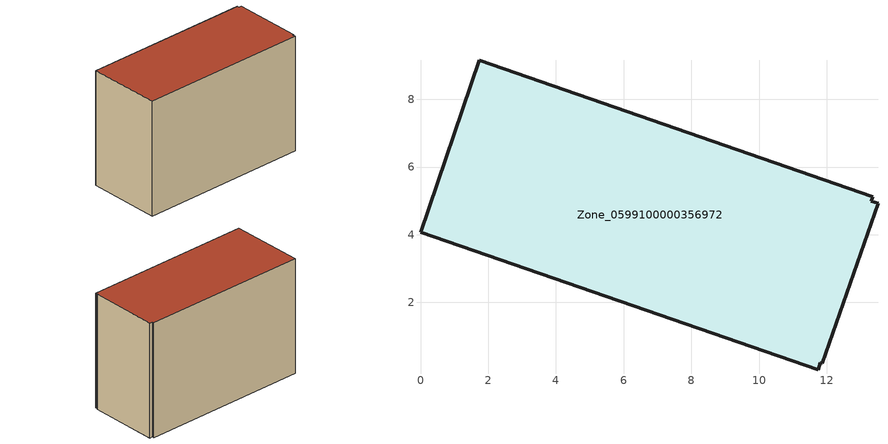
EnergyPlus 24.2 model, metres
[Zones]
Zone_0599100000356972
 floor ground (C_G): 13.36,5.12 13.31,4.99 13.51,4.92 11.87,0.2 11.81,0.22 11.74,0.02 0,4.08 1.74,9.15 z0
 wall outside (C_F): 13.31,4.99 13.36,5.12 1.74,9.15 0,4.08 11.74,0.02 11.81,0.22 11.87,0.2 13.51,4.92 13.31,4.99 z0:8.49
 roof outside (C_R): 11.81,0.22 11.87,0.2 13.51,4.92 13.31,4.99 13.36,5.12 1.74,9.15 0,4.08 11.74,0.02 z8.49
[BUILDING]
Pand.0599100000356972: North Axis=0; Terrain=City; Loads Convergence Tolerance Value=0.04; Temperature Convergence Tolerance Value=0.4; Solar Distribution=FullExterior; Maximum Number of Warmup Days=25; Minimum Number of Warmup Days=1
[Site:Location]
Rotterdam.The.Hague.AP_ZH_NLD Design_Conditions: Latitude=51.96; Longitude=4.45; Time Zone=1; Elevation=-4.5
[SITE:GROUNDTEMPERATURE:BUILDINGSURFACE]
18, 18, 18, 18, 18, 18, 18, 18, 18, 18, 18, 18
[MATERIAL] Thermal Absorptance=0.9; Solar Absorptance=0.7; Visible Absorptance=0.7
Name | Roughness | Thickness | Conductivity | Density | Specific Heat
G.TC.1992-2005 | MediumSmooth | 0.15 | 0.06 | 540 | 1210
F.TC.1992-2005 | Rough | 0.3 | 0.12 | 1920 | 840
R.TC.1992-2005 | MediumRough | 0.2 | 0.08 | 1500 | 1000
[CONSTRUCTION]
C_G: G.TC.1992-2005
C_F: F.TC.1992-2005
C_R: R.TC.1992-2005
[ZONE]
Zone_0599100000356972: Type=1; Multiplier=1; Ceiling Height=Autocalculate; Volume=Autocalculate; Floor Area=autocalculate; Part of Total Floor Area=Yes
[ZONEINFILTRATION:DESIGNFLOWRATE]
Infil_Zone_0599100000356972: Zone or ZoneList or Space or SpaceList=Zone_0599100000356972; Schedule=AlwaysOn; Design Flow Rate Calculation Method=Flow/Area; Flow Rate per Floor Area=0.0015; Constant Term Coefficient=1; Temperature Term Coefficient=0; Velocity Term Coefficient=0; Velocity Squared Term Coefficient=0
[HVACTEMPLATE:ZONE:IDEALLOADSAIRSYSTEM]
Zone_0599100000356972: Maximum Heating Supply Air Temperature=50; Minimum Cooling Supply Air Temperature=13; Maximum Heating Supply Air Humidity Ratio=0.0156; Minimum Cooling Supply Air Humidity Ratio=0.0077; Heating Limit=NoLimit; Cooling Limit=NoLimit; Dehumidification Control Type=ConstantSensibleHeatRatio; Cooling Sensible Heat Ratio=0.7; Dehumidification Setpoint=60; Humidification Control Type=None; Humidification Setpoint=30; Outdoor Air Method=None; Outdoor Air Flow Rate per Person=0.00944; Outdoor Air Flow Rate per Zone Floor Area=0; Outdoor Air Flow Rate per Zone=0; Demand Controlled Ventilation Type=None; Outdoor Air Economizer Type=NoEconomizer; Heat Recovery Type=None; Sensible Heat Recovery Effectiveness=0.7; Latent Heat Recovery Effectiveness=0.65
[ZONECONTROL:THERMOSTAT]
ThermostatControl_Zone_0599100000356972: Zone or ZoneList=Zone_0599100000356972; Control Type Schedule=DualSetpointControlType; Control 1=Thermostat_Zone_0599100000356972; Temperature Difference Between Cutout And Setpoint=0
[THERMOSTATSETPOINT:DUALSETPOINT]
Thermostat_Zone_0599100000356972: Heating Setpoint Temperature Schedule=HeatingSetpoint_Zone_0599100000356972; Cooling Setpoint Temperature Schedule=CoolingSetpoint_Zone_0599100000356972
[SCHEDULE:COMPACT]
HeatingSetpoint_Zone_0599100000356972: Through: 12/31, For: AllDays, Until: 24:00, 21
CoolingSetpoint_Zone_0599100000356972: Through: 12/31, For: AllDays, Until: 24:00, 24
DualSetpointControlType: Through: 12/31, For: AllDays, Until: 24:00, 4
AlwaysOn: Through: 12/31, For: AllDays, Until: 24:00, 1
